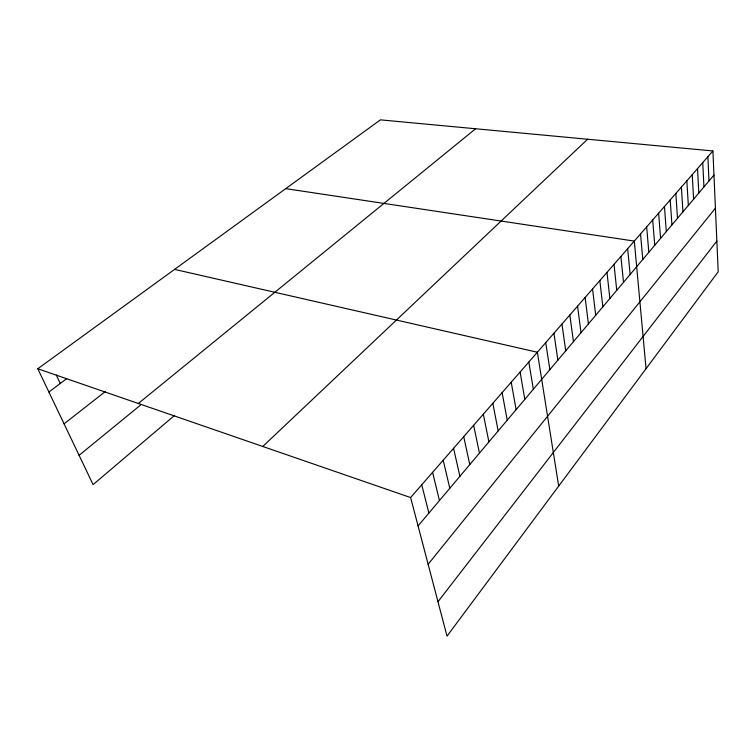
<?xml version="1.0" encoding="UTF-8"?>
<svg xmlns="http://www.w3.org/2000/svg" width="756" height="756" viewBox="0 0 756 756"><rect width="100%" height="100%" fill="white"/><g stroke="black" fill="none" stroke-linecap="round" stroke-linejoin="round"><path stroke-width="1.13" d="M437.97 601.71L716.858 241.041M428.142 564.278L715.422 208.193M418.068 525.911L713.966 175.071M712.908 150.954L718.2 271.763L447.013 636.146L410.621 497.552L712.908 150.954L380.419 119.854L37.8 368.758L93.082 484.624L174.608 415.375M262.776 446.475L587.601 139.236M79.096 455.31L140.484 405.14M138.32 403.487L475.6 128.756M64.08 423.842L105.273 391.57M48.894 392.014L66.774 378.595M285.74 188.641L634.303 241.088L646.059 368.701M174.579 269.391L537.365 352.239L558.684 486.099M37.8 368.758L410.621 497.552M56.322 375.061L60.263 383.49M421.744 484.804L428.888 513.088M432.602 472.358L439.453 500.548M443.214 460.187L449.792 488.3M453.581 448.299L459.894 476.318M463.721 436.666L469.778 464.6M473.643 425.297L479.446 453.137M483.339 414.175L488.915 441.92M492.827 403.298L498.176 430.939M502.116 392.647L507.238 420.185M511.207 382.224L516.121 409.657M520.109 372.018L524.815 399.348M528.822 362.029L533.33 389.245M545.728 342.648L549.858 369.646M553.921 333.245L557.881 360.139M561.954 324.04L565.743 350.822M569.835 315.006L573.454 341.674M577.556 306.152L581.014 332.716M585.125 297.467L588.433 323.918M592.553 288.953L595.709 315.29M599.839 280.599L602.853 306.813M606.992 272.396L609.865 298.507M614.014 264.354L616.745 290.342M620.893 256.454L623.511 282.328M627.66 248.705L630.145 274.466M640.54 233.935L642.789 259.469M646.673 226.904L648.818 252.324M652.712 219.987L654.743 245.294M658.637 213.183L660.574 238.386M664.467 206.492L666.301 231.591M670.203 199.915L671.942 224.901M675.855 193.451L677.489 218.323M681.402 187.082L682.952 211.85M686.864 180.816L688.329 205.481M692.241 174.655L693.611 199.206M697.533 168.588L698.818 193.035M702.74 162.625L703.949 186.959M707.862 156.747L708.996 180.968"/></g></svg>
